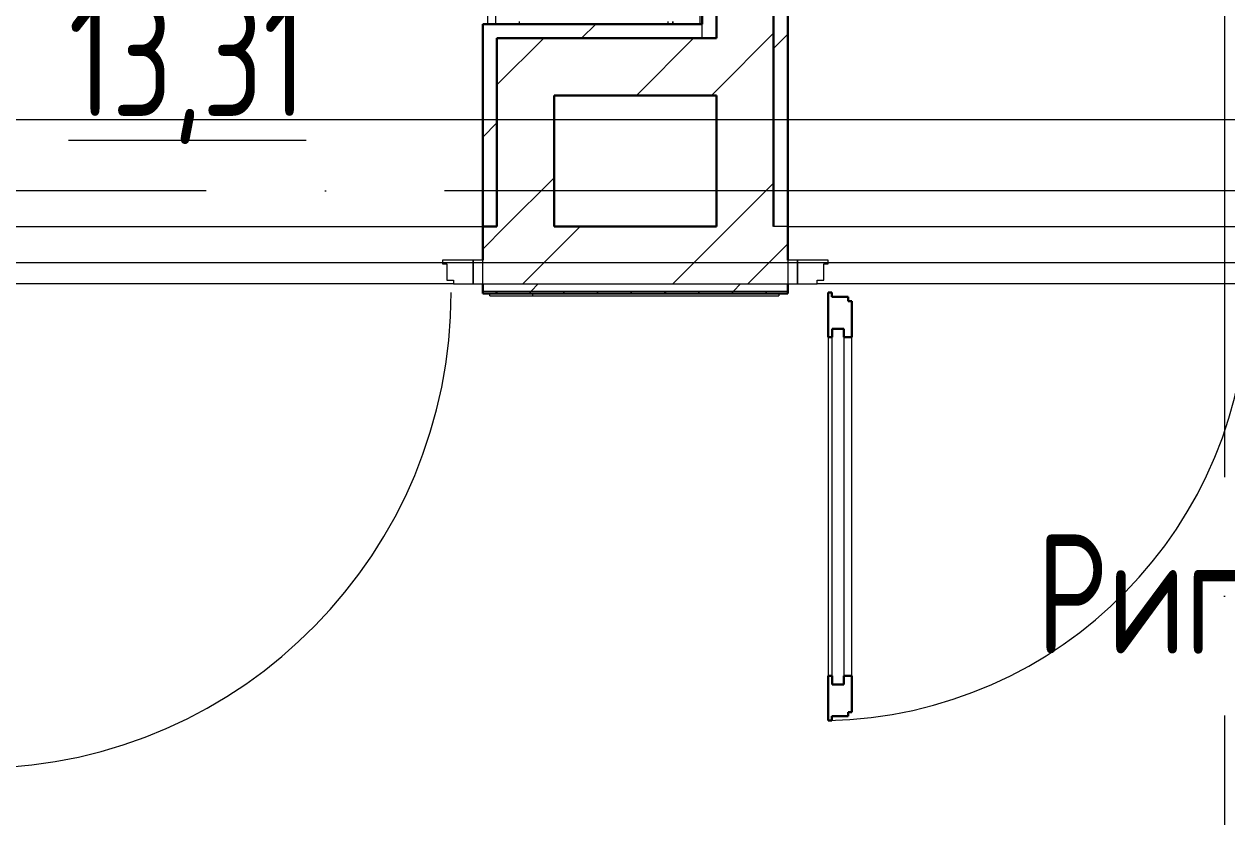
# Model space of a CAD drawing. Header units: millimetres. Extents: x -586848 to 520591, y -385801 to 675781.
# Drawn here: x -51775 to -49253, y 619854 to 621517 of the extents above; entities that cross this region are included whole.
import ezdxf

# ---------------------------------------------------------------- set-up
doc = ezdxf.new("R2010")
doc.units = ezdxf.units.MM
doc.linetypes.add('ADSK_Линия сетки', pattern=[25, 20, -2.5, 0, -2.5])
doc.linetypes.add('ADSK_Сверху', pattern=[450, 300, -150])
for name, color, linetype, lineweight in [('Аннотация', 7, 'Continuous', 18), ('Двери', 252, 'Continuous', 9), ('Линии', 7, 'Continuous', 9), ('Марки помещений', 252, 'Continuous', 20), ('Ограждение', 252, 'Continuous', 9), ('Оси', 252, 'Continuous', 9), ('Сантехника', 252, 'Continuous', 9), ('Стены наружные', 7, 'Continuous', 18), ('Стены штриховка', 7, 'Continuous', 9)]:
    doc.layers.add(name, color=color, linetype=linetype, lineweight=lineweight)
doc.layers.add('Двери открывание', color=7, linetype='Continuous', lineweight=9, true_color=0xc0c0c0)
doc.styles.add('GOST Common_3', font='', dxfattribs={"height": 3.5})
doc.styles.get('GOST Common_3').set_extended_font_data('GOST 2.304 type A')

# ---------------------------------------------------------------- blocks, each defined once
blk = doc.blocks.new('1 этаж')
at = {"layer": 'Ограждение', "true_color": 0x636466}
h = blk.add_hatch(dxfattribs=at)
h.set_pattern_fill('FP_28', color=251, style=0, pattern_type=2)
h.set_pattern_definition([(0, (-32108.8, 96), (0, 600), []), (90, (-32108.8, 96), (-600, 4e-14), [])])
h.paths.add_polyline_path([(-49389.8, -11763.7), (-49389.8, -11758.7), (-49995.8, -11758.7), (-49995.8, -11763.7), (-49546.1, -11763.7)])
at = {"layer": 'Двери', "color": 251, "true_color": 0x636466}
for p, q in [((-50030.8, -11688.7), (-50094.8, -11688.7)), ((-50094.8, -11688.7), (-50094.8, -11696.7)), ((-50094.8, -11696.7), (-50085.8, -11696.7)), ((-50085.8, -11696.7), (-50085.8, -11730.7)), ((-50010.8, -11688.7), (-50030.8, -11688.7)), ((-50030.8, -11688.7), (-50030.8, -11738.7)), ((-50030.8, -11738.7), (-50030.8, -11688.7)), ((-50010.8, -11738.7), (-50010.8, -11688.7)), ((-49370.8, -11688.7), (-49370.8, -11738.7)), ((-49350.8, -11688.7), (-49370.8, -11688.7)), ((-49350.8, -11738.7), (-49350.8, -11688.7)), ((-49286.8, -11688.7), (-49350.8, -11688.7)), ((-49350.8, -11688.7), (-49350.8, -11738.7)), ((-49295.8, -11730.7), (-49295.8, -11696.7)), ((-49295.8, -11696.7), (-49286.8, -11696.7)), ((-49286.8, -11696.7), (-49286.8, -11688.7)), ((-50085.8, -11730.7), (-50071.8, -11730.7)), ((-50071.8, -11730.7), (-50071.8, -11738.7)), ((-50071.8, -11738.7), (-50030.8, -11738.7)), ((-50030.8, -11738.7), (-50010.8, -11738.7)), ((-49370.8, -11738.7), (-49350.8, -11738.7)), ((-49350.8, -11738.7), (-49309.8, -11738.7)), ((-49309.8, -11738.7), (-49309.8, -11730.7)), ((-49309.8, -11730.7), (-49295.8, -11730.7)), ((-49286.8, -11850.7), (-49286.8, -12560.7)), ((-49277.8, -11832.7), (-49253.8, -11832.7)), ((-49277.8, -12578.7), (-49277.8, -11832.7)), ((-49253.8, -11832.7), (-49253.8, -12578.7)), ((-49236.8, -12560.7), (-49236.8, -11850.7)), ((-49253.8, -12578.7), (-49277.8, -12578.7))]:
    blk.add_line(p, q, dxfattribs=at)
at = {"layer": 'Двери', "color": 251, "lineweight": 30, "true_color": 0x636466}
for p, q in [((-49278.8, -11756.7), (-49286.8, -11756.7)), ((-49286.8, -11756.7), (-49286.8, -11850.7)), ((-49278.8, -11765.7), (-49278.8, -11756.7)), ((-49244.8, -11765.7), (-49278.8, -11765.7)), ((-49244.8, -11774.7), (-49244.8, -11765.7)), ((-49236.8, -11774.7), (-49244.8, -11774.7)), ((-49236.8, -11850.7), (-49236.8, -11774.7)), ((-49277.8, -11850.7), (-49286.8, -11850.7)), ((-49277.8, -11832.7), (-49277.8, -11850.7)), ((-49253.8, -11832.7), (-49277.8, -11832.7)), ((-49253.8, -11850.7), (-49253.8, -11832.7)), ((-49236.8, -11850.7), (-49253.8, -11850.7)), ((-49286.8, -12560.7), (-49286.8, -12654.7)), ((-49277.8, -12560.7), (-49286.8, -12560.7)), ((-49277.8, -12578.7), (-49277.8, -12560.7)), ((-49253.8, -12578.7), (-49277.8, -12578.7)), ((-49253.8, -12560.7), (-49253.8, -12578.7)), ((-49236.8, -12560.7), (-49253.8, -12560.7)), ((-49236.8, -12636.7), (-49236.8, -12560.7)), ((-49286.8, -12654.7), (-49278.8, -12654.7)), ((-49278.8, -12654.7), (-49278.8, -12645.7)), ((-49278.8, -12645.7), (-49244.8, -12645.7)), ((-49244.8, -12645.7), (-49244.8, -12636.7)), ((-49244.8, -12636.7), (-49236.8, -12636.7))]:
    blk.add_line(p, q, dxfattribs=at)
at = {"layer": 'Двери открывание', "color": 251, "true_color": 0x636466}
for centre, radius, start in [((-51074.8, -11756.7), 998, 271.0334), ((-49304.8, -11756.7), 898, 271.1485)]:
    blk.add_arc(centre, radius, start, 0, dxfattribs=at)
at = {"layer": 'Линии', "color": 251, "linetype": 'ADSK_Сверху', "ltscale": 100, "true_color": 0x636466}
for p, q in [((-59080.8, -11393.7), (-48250.8, -11393.7)), ((-59080.8, -11693.7), (-48250.8, -11693.7))]:
    blk.add_line(p, q, dxfattribs=at)
at = {"layer": 'Ограждение', "color": 251, "true_color": 0x636466}
for p, q in [((-49995.8, -11763.7), (-49995.8, -11758.6)), ((-49995.8, -11763.7), (-49389.8, -11763.7)), ((-49389.8, -11758.7), (-49389.8, -11763.7))]:
    blk.add_line(p, q, dxfattribs=at)
at = {"layer": 'Оси', "color": 251, "linetype": 'ADSK_Линия сетки', "ltscale": 100, "true_color": 0x636466}
for p, q in [((-48455.8, -2643.7), (-48455.8, -33769.9)), ((4411.5, -11543.7), (-72528.1, -11543.7))]:
    blk.add_line(p, q, dxfattribs=at)
at = {"layer": 'Сантехника', "color": 251, "true_color": 0x636466}
for p, q in [((-50000.8, -9423.7), (-50000.8, -11193.7)), ((-49983.8, -9423.7), (-49983.8, -11193.7)), ((-49555.8, -9423.7), (-49555.8, -11193.7)), ((-49933.8, -11193.7), (-49933.8, -11188.7)), ((-49622.7, -11188.7), (-49622.7, -11193.7)), ((-49611.8, -11188.7), (-49611.8, -11193.7)), ((-49611.8, -11193.7), (-49611.8, -11188.7))]:
    blk.add_line(p, q, dxfattribs=at)
at = {"layer": 'Стены наружные', "color": 251, "lineweight": 30, "true_color": 0x636466}
for p, q in [((-49520.8, -9393.7), (-49520.8, -11223.7)), ((-49550.8, -9423.7), (-49550.8, -11193.7)), ((-49400.8, -11618.7), (-49400.8, -9723.7)), ((-49370.8, -11688.7), (-49370.8, -9753.7)), ((-49550.8, -11193.7), (-50010.8, -11193.7)), ((-50010.8, -11193.7), (-50010.8, -11688.7)), ((-49520.8, -11223.7), (-49980.8, -11223.7)), ((-49980.8, -11223.7), (-49980.8, -11618.7)), ((-49860.8, -11343.7), (-49520.8, -11343.7)), ((-49860.8, -11618.7), (-49860.8, -11343.7)), ((-49520.8, -11343.7), (-49520.8, -11618.7)), ((-49980.8, -11618.7), (-50010.8, -11618.7)), ((-49520.8, -11618.7), (-49860.8, -11618.7)), ((-50010.8, -11738.7), (-50010.8, -11758.7)), ((-49370.8, -11758.7), (-49370.8, -11738.7)), ((-50010.8, -11758.7), (-49370.8, -11758.7))]:
    blk.add_line(p, q, dxfattribs=at)
at = {"layer": 'Стены наружные', "color": 251, "linetype": 'Continuous', "lineweight": 9, "true_color": 0x636466}
for p, q in [((-49803.5, -11223.7), (-49773.5, -11193.7)), ((-49520.8, -11333.1), (-49400.8, -11213.1)), ((-49400.8, -11245.3), (-49370.8, -11215.3)), ((-49980.8, -11321.6), (-49882.9, -11223.7)), ((-49688.6, -11343.7), (-49568.6, -11223.7)), ((-49531.4, -11343.7), (-49520.8, -11333.1)), ((-50010.8, -11431), (-49980.8, -11401)), ((-49963.6, -11618.7), (-49860.8, -11516)), ((-49492.1, -11618.7), (-49400.8, -11527.4)), ((-50010.8, -11666), (-49963.6, -11618.7)), ((-49926.4, -11738.7), (-49806.4, -11618.7)), ((-49612.1, -11738.7), (-49492.1, -11618.7)), ((-49455, -11738.7), (-49370.8, -11654.6)), ((-49909.3, -11753.7), (-49894.3, -11738.7)), ((-49485, -11753.7), (-49470, -11738.7)), ((-49985, -11758.7), (-49980, -11753.7)), ((-49914.3, -11758.7), (-49909.3, -11753.7)), ((-49843.5, -11758.7), (-49838.5, -11753.7)), ((-49772.8, -11758.7), (-49767.8, -11753.7)), ((-49702.1, -11758.7), (-49697.1, -11753.7)), ((-49631.4, -11758.7), (-49626.4, -11753.7)), ((-49560.7, -11758.7), (-49555.7, -11753.7)), ((-49490, -11758.7), (-49485, -11753.7)), ((-49419.3, -11758.7), (-49414.3, -11753.7))]:
    blk.add_line(p, q, dxfattribs=at)
at = {"layer": 'Стены наружные', "color": 251, "true_color": 0x636466}
for p, q in [((-51140.8, -11618.7), (-50010.8, -11618.7)), ((-49370.8, -11618.7), (-48340.8, -11618.7)), ((-50071.8, -11738.7), (-51079.8, -11738.7)), ((-48401.8, -11738.7), (-49309.8, -11738.7))]:
    blk.add_line(p, q, dxfattribs=at)
at = {"layer": 'Стены штриховка', "color": 251, "true_color": 0x636466}
for p, q in [((-49550.8, -11223.7), (-49550.8, -11193.7)), ((-49370.8, -11618.7), (-49400.8, -11618.7)), ((-50010.8, -11738.7), (-49370.8, -11738.7)), ((-50010.8, -11753.7), (-49370.8, -11753.7))]:
    blk.add_line(p, q, dxfattribs=at)
at = {"layer": 'Аннотация', "color": 251, "true_color": 0x636466, "style": 'GOST Common_3', "width": 0.9}
blk.add_text('Ригель', height=250, dxfattribs=at).set_placement((-48849.5, -12514.4))
at = {"layer": 'Марки помещений', "color": 251, "true_color": 0x636466, "style": 'GOST Common_3', "width": 0.9}
blk.add_text('%%U13,31', height=250, dxfattribs=at).set_placement((-50879, -11387.2))

msp = doc.modelspace()

# ---------------------------------------------------------------- block references
msp.add_blockref('1 этаж', (-802.7, 632710.4))

doc.saveas('drawing.dxf')
